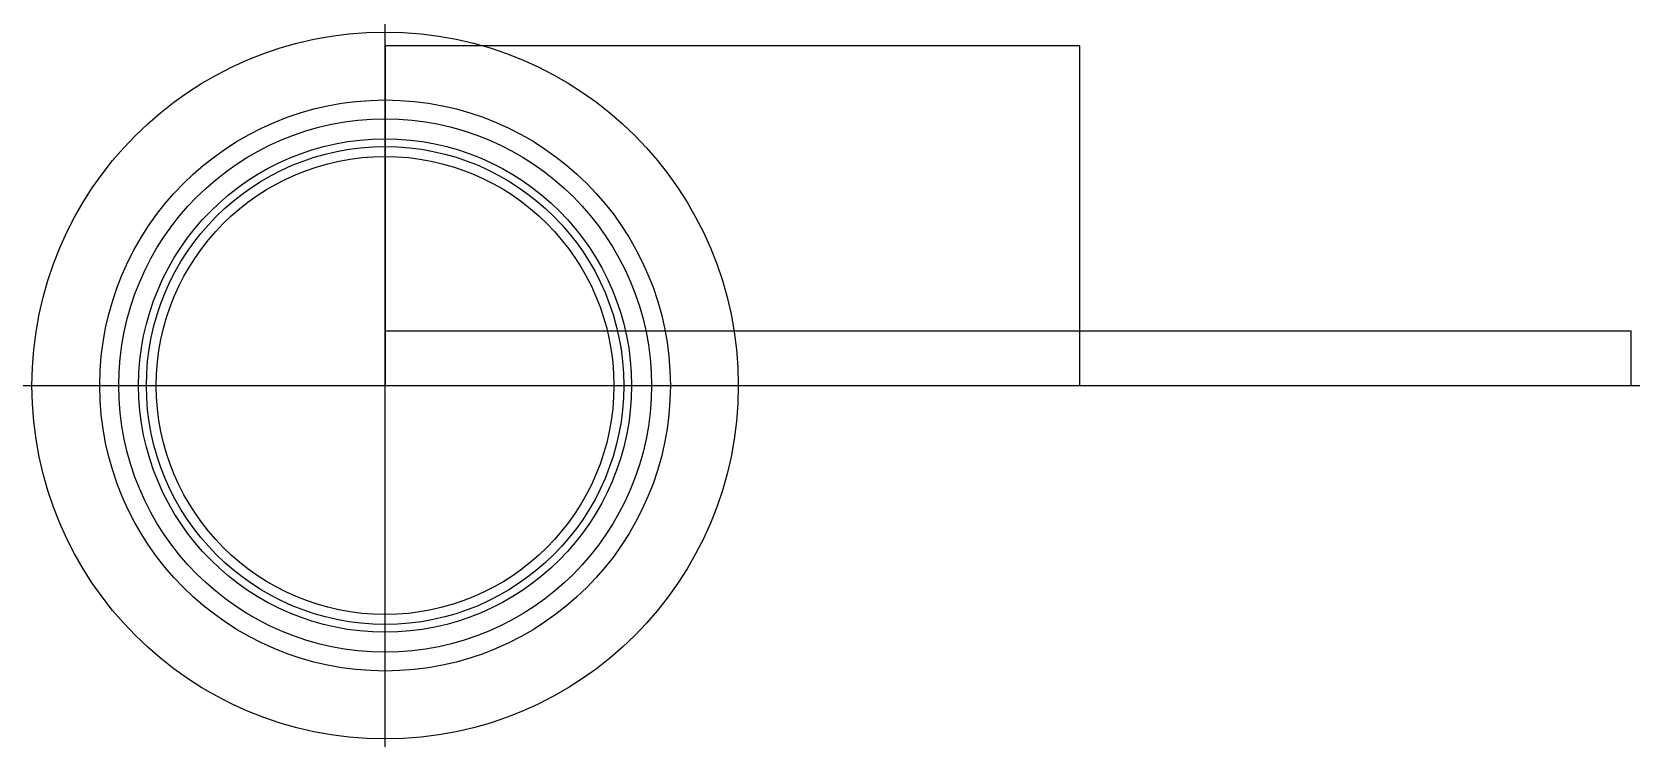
# Model space of a CAD drawing. Extents: x -926 to 11605, y -7542 to 926.
# Drawn here: x -926 to 3267, y -926 to 926 of the extents above; entities that cross this region are included whole.
import ezdxf

# ---------------------------------------------------------------- set-up
doc = ezdxf.new("R2010")
doc.units = 0
doc.header["$LTSCALE"] = 2
doc.layers.get('0').update_dxf_attribs({"linetype": 'CONTINUOUS'})
for name, color, linetype in [('BARREL', 5, 'CONTINUOUS'), ('CONSTRUCTION', 2, 'CONTINUOUS'), ('PATTERN', 1, 'CONTINUOUS')]:
    doc.layers.add(name, color=color, linetype=linetype)

msp = doc.modelspace()

# ---------------------------------------------------------------- linework, layer by layer
for radius in [926, 748, 698.4, 646.3, 626, 600]:
    msp.add_circle((0, 0), radius)
at = {"layer": 'BARREL'}
msp.add_lwpolyline([(0, 0), (1822.12, 0), (1822.12, 890), (0, 890)], close=True, dxfattribs=at)
at = {"layer": 'CONSTRUCTION', "color": 2}
for direction in [(0, 1), (1, 0)]:
    msp.add_xline((0, 0), direction, dxfattribs=at)
at = {"layer": 'PATTERN'}
msp.add_lwpolyline([(0, 0), (3267.256, 0), (3267.256, 142), (0, 142)], close=True, dxfattribs=at)

doc.saveas('drawing.dxf')
